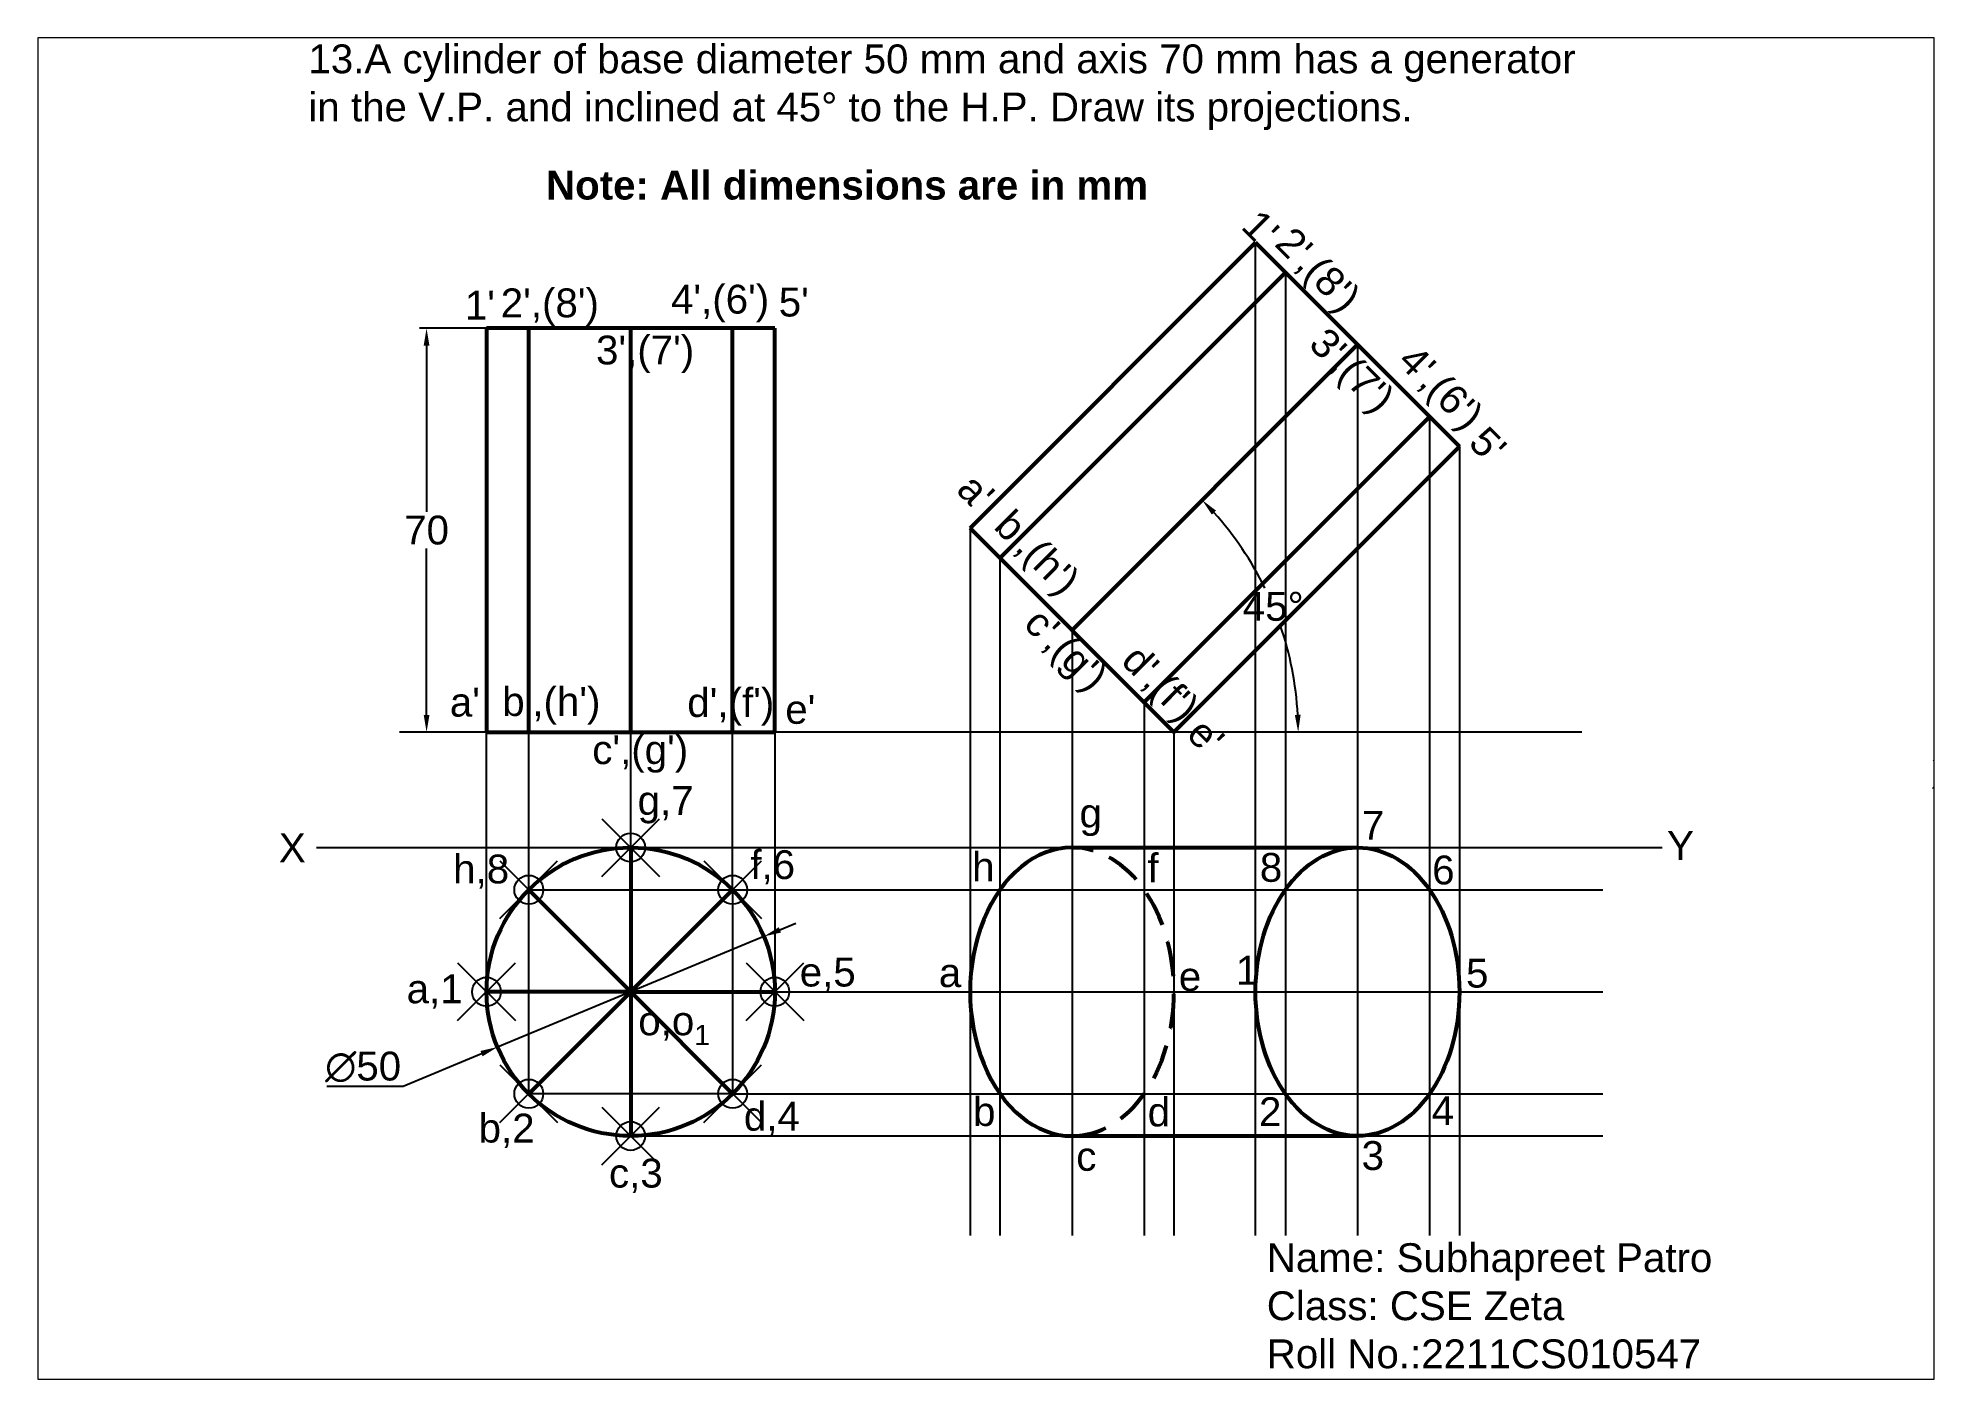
# Paper-space layout 'Layout13' of a CAD drawing. Header units: millimetres. Extents: x 30 to 267, y 21 to 189.
# The model-space entities are those that its viewports show. They can reach past a viewport. Long polylines and large blocks are cut down to what shows.
import ezdxf

# ---------------------------------------------------------------- set-up
doc = ezdxf.new("R2010")
doc.units = ezdxf.units.MM
doc.header["$PDMODE"] = 35
doc.header["$PDSIZE"] = 5
doc.linetypes.add('HIDDEN2', pattern=[4.7625, 3.175, -1.5875])
doc.styles.get("Standard").update_dxf_attribs({"font": 'arial.ttf'})
doc.dimstyles.new('ISO-25', dxfattribs={"dimtxt": 5, "dimasz": 3, "dimexe": 1.25, "dimexo": 0.625, "dimtad": 1, "dimtih": 1, "dimtoh": 1, "dimdec": 0, "dimtxsty": 'Standard', "dimcen": 2.5, "dimadec": 0, "dimazin": 0, "dimtfac": 1, "dimtdec": 0, "dimtmove": 0, "dimatfit": 3, "dimfxl": 1, "dimarcsym": 0})

# ---------------------------------------------------------------- blocks, each defined once
blk = doc.blocks.new('*D61')
at = {"color": 0, "lineweight": -2, "transparency": 16777216}
for p, q in [((4449.16, 26.9), (4402.97, 7.74)), ((4451.93, 28.05), (4454.7, 29.2)), ((4386.59, 0.95), (4400.2, 6.59)), ((4373.38, 0.95), (4386.59, 0.95))]:
    blk.add_line(p, q, dxfattribs=at)
at = {"color": 0, "transparency": 16777216}
for points in [[(4451.74, 28.51), (4452.12, 27.59), (4449.16, 26.9)], [(4400.01, 7.06), (4400.39, 6.13), (4402.97, 7.74)]]:
    blk.add_solid(points, dxfattribs=at)
at = {"layer": 'Defpoints', "color": 0, "transparency": 16777216}
for p in [(4449.16, 26.9), (4402.97, 7.74)]:
    blk.add_point(p, dxfattribs=at)
at = {"color": 0, "transparency": 16777216, "insert": (4379.67, 4.27), "char_height": 5, "attachment_point": 5}
blk.add_mtext('∅50', dxfattribs=at)
blk = doc.blocks.new('*D62')
at = {"color": 0, "lineweight": -2, "transparency": 16777216}
for p, q in [((4425.44, 132.32), (4389.42, 132.32)), ((4390.67, 129.32), (4390.67, 100.5)), ((4390.67, 65.32), (4390.67, 94.14)), ((4425.44, 62.32), (4389.42, 62.32))]:
    blk.add_line(p, q, dxfattribs=at)
at = {"color": 0, "transparency": 16777216}
for points in [[(4390.17, 129.32), (4391.17, 129.32), (4390.67, 132.32)], [(4390.17, 65.32), (4391.17, 65.32), (4390.67, 62.32)]]:
    blk.add_solid(points, dxfattribs=at)
at = {"layer": 'Defpoints', "color": 0, "transparency": 16777216}
for p in [(4426.06, 132.32), (4390.67, 62.32), (4426.06, 62.32)]:
    blk.add_point(p, dxfattribs=at)
at = {"color": 0, "transparency": 16777216, "insert": (4390.67, 97.32), "char_height": 5, "attachment_point": 5}
blk.add_mtext('70', dxfattribs=at)
blk = doc.blocks.new('*D67')
at = {"color": 0, "lineweight": -2, "transparency": 16777216}
for start, end in [(25.9995, 41.9782), (3.0218, 19.087)]:
    blk.add_arc((4484.91, 62.32), 56.89, start, end, dxfattribs=at)
at = {"color": 0, "transparency": 16777216}
for points in [[(4526.84, 100.03), (4527.56, 100.72), (4525.14, 102.55)], [(4542.22, 65.33), (4541.22, 65.31), (4541.8, 62.32)]]:
    blk.add_solid(points, dxfattribs=at)
at = {"layer": 'Defpoints', "color": 0, "transparency": 16777216}
for p in [(4552.08, 129.5), (4502.59, 80), (4539.86, 77.05), (4451.06, 62.32), (4590.99, 62.32)]:
    blk.add_point(p, dxfattribs=at)
at = {"color": 0, "transparency": 16777216, "insert": (4537.47, 84.09), "char_height": 5, "attachment_point": 5}
blk.add_mtext('45°', dxfattribs=at)

msp = doc.modelspace()

# ---------------------------------------------------------------- linework, layer by layer
at = {"lineweight": 53}
for p, q in [((4534.41, 147.17), (4484.91, 97.68)), ((4552.08, 129.5), (4534.41, 147.17)), ((4490.09, 92.5), (4539.58, 142)), ((4426.06, 132.32), (4401.06, 132.32)), ((4401.06, 132.32), (4401.06, 62.32)), ((4408.39, 62.32), (4408.39, 132.32)), ((4426.06, 62.32), (4426.06, 132.32)), ((4451.06, 132.32), (4426.06, 132.32)), ((4443.74, 62.32), (4443.74, 132.32)), ((4451.06, 62.32), (4451.06, 132.32)), ((4502.59, 80), (4552.08, 129.5)), ((4569.76, 111.82), (4552.08, 129.5)), ((4515.09, 67.5), (4564.58, 117)), ((4520.26, 62.32), (4569.76, 111.82)), ((4484.91, 97.68), (4520.26, 62.32)), ((4401.06, 62.32), (4451.06, 62.32)), ((4426.06, 42.32), (4426.06, -7.68)), ((4502.59, 42.32), (4552.08, 42.32)), ((4443.74, 35), (4408.39, -0.36)), ((4408.39, 35), (4426.06, 17.32)), ((4426.06, 17.32), (4401.06, 17.32)), ((4426.06, 17.32), (4451.06, 17.32)), ((4426.06, 17.32), (4443.74, -0.36)), ((4502.59, -7.68), (4552.08, -7.68))]:
    msp.add_line(p, q, dxfattribs=at)
for p, q in [((4534.33, 147.1), (4534.33, -24.93)), ((4539.58, 142), (4539.58, -24.93)), ((4552.08, 129.5), (4552.08, -24.93)), ((4564.58, 117), (4564.58, -24.93)), ((4569.76, 111.82), (4569.76, -24.93)), ((4484.91, 97.68), (4484.91, -24.93)), ((4490.09, 92.5), (4490.09, -24.93)), ((4502.59, 80), (4502.59, -24.93)), ((4515.09, 67.5), (4515.09, -24.93)), ((4451.06, 62.32), (4385.95, 62.32)), ((4401.06, 42.32), (4401.06, 62.32)), ((4408.39, 35), (4408.39, 62.32)), ((4426.06, 42.32), (4426.06, 62.32)), ((4443.74, 35), (4443.74, 62.32)), ((4451.06, 62.32), (4451.06, 17.32)), ((4590.99, 62.32), (4451.06, 62.32)), ((4520.26, 62.32), (4520.26, -24.93)), ((4371.57, 42.32), (4491.74, 42.32)), ((4401.06, 17.32), (4401.06, 42.32)), ((4426.06, 42.32), (4594.61, 42.32)), ((4491.74, 42.32), (4604.89, 42.32)), ((4408.39, -0.36), (4408.39, 35)), ((4408.39, 35), (4443.74, 35)), ((4443.74, 35), (4443.74, -0.36)), ((4443.74, 35), (4594.61, 35)), ((4451.06, 17.32), (4594.61, 17.32)), ((4443.74, -0.36), (4408.39, -0.36)), ((4443.74, -0.36), (4594.61, -0.36)), ((4426.06, -7.68), (4594.61, -7.68))]:
    msp.add_line(p, q)
msp.add_circle((4426.06, 17.32), 25, dxfattribs=at)
msp.add_ellipse((4502.59, 17.32), major_axis=(0, 25), ratio=0.707107, start_param=6.283185, end_param=9.424778, dxfattribs=at)
at = {"linetype": 'HIDDEN2', "lineweight": 53}
msp.add_ellipse((4502.59, 17.32), major_axis=(0, 25), ratio=0.707107, start_param=3.141593, end_param=6.283185, dxfattribs=at)
at = {"lineweight": 53}
msp.add_ellipse((4552.08, 17.32), major_axis=(0, 25), ratio=0.707107, dxfattribs=at)
for p in [(4426.06, 42.32), (4408.39, 35), (4443.74, 35), (4401.06, 17.32), (4451.06, 17.32), (4408.39, -0.36), (4443.74, -0.36), (4426.06, -7.68)]:
    msp.add_point(p)

# ---------------------------------------------------------------- texts
at = {"char_height": 5, "attachment_point": 1}
for s, width, insert in [('13.A cylinder of base diameter 50 mm and axis 70 mm has a generator \\Pin the V.P. and inclined at 45° to the H.P. Draw its projections.', 311.9696, (4370.18, 181.53)), ('{\\fArial|b1|i0|c0|p34;Note: All dimensions are in mm}', 113.2813, (4411.38, 159.64)), ("1'", 4.7754, (4397.3, 138.83)), ("2',(8')", 5.0707, (4403.53, 139.23)), ("4',(6')", 8.9292, (4433.05, 139.87)), ("5'", 3.9635, (4451.73, 139.37)), ("3',(7') ", 14.9397, (4420.05, 131.06)), ("b',(h')", 15.5057, (4403.79, 70.13)), ("d',(f')", 11.108, (4435.88, 69.96)), ("c',(g')", 10.3773, (4419.4, 61.78)), ('X', 4.7435, (4651.49, 57.51)), ('g,7', 11.7641, (4427.27, 52.98)), ('g', 12.3174, (4503.89, 50.8)), ('7', 6.3572, (4552.83, 48.66)), ('X', 4.7435, (4365.06, 44.77)), ('Y', 11.0027, (4605.76, 45.16)), ('h,8', 8.7417, (4395.28, 41.1)), ('f,6', 13.0949, (4446.8, 41.85)), ('h', 4.1455, (4485.27, 41.49)), ('f', 3.637, (4515.66, 41.27)), ('8', 3.3924, (4535.15, 41.38)), ('6', 3.8236, (4565.03, 40.93)), ('e,5', 9.3941, (4455.37, 23.23)), ('1', 3.3275, (4531, 23.55)), ('5', 8.0858, (4570.9, 23.04)), ('a,1', 10.5899, (4387.22, 20.33)), ('a', 5.4168, (4479.49, 23.13)), ('e', 4.0652, (4521.1, 22.46)), ('\\A1;o,o{\\H0.7x;\\S^ 1;}', 15.7203, (4427.38, 14.78)), ('d,4', 15.161, (4445.69, -1.75)), ('b', 4.6605, (4485.43, -0.94)), ('d', 4.5577, (4515.71, -1.02)), ('2', 3.7797, (4535, -0.97)), ('4', 3.7511, (4564.94, -0.79)), ('b,2', 11.5151, (4399.69, -3.81)), ('c', 3.6999, (4503.32, -8.71)), ('3', 4.764, (4552.8, -8.57)), ('c,3', 17.0803, (4422.3, -11.62)), ('Name: Subhapreet Patro\\PClass: CSE Zeta\\PRoll No.:2211CS010547', 81.2554, (4536.35, -26.27))]:
    msp.add_mtext_dynamic_manual_height_columns(s, width=width, gutter_width=25, heights=[0], dxfattribs=dict(at, insert=insert))
at = {"char_height": 5, "attachment_point": 1, "rotation": 315}
for s, width, insert in [("1'", 4.7754, (4535.22, 153.31)), ("2',(8')", 5.0707, (4541.04, 150.31)), ("3',(7') ", 14.9397, (4546.94, 132.86)), ("4',(6')", 8.9292, (4562.36, 129.89)), ("5'", 3.9635, (4574.64, 115.75)), ("b',(h')", 15.5057, (4492.35, 101.27)), ("c',(g')", 10.3773, (4497.49, 84.33)), ("d',(f')", 11.108, (4514.42, 77.95))]:
    msp.add_mtext_dynamic_manual_height_columns(s, width=width, gutter_width=25, heights=[0], dxfattribs=dict(at, insert=insert))
at = {"linetype": 'HIDDEN2', "char_height": 5, "attachment_point": 1, "rotation": 315}
for s, width, insert in [("a'", 4.0052, (4485.85, 107.62)), ("e'", 4.4628, (4525.73, 65.24))]:
    msp.add_mtext_dynamic_manual_height_columns(s, width=width, gutter_width=25, heights=[0], dxfattribs=dict(at, insert=insert))
at = {"linetype": 'HIDDEN2', "char_height": 5, "attachment_point": 1}
for s, width, insert in [("a'", 4.0052, (4394.7, 70.02)), ("e'", 4.4628, (4452.87, 68.77))]:
    msp.add_mtext_dynamic_manual_height_columns(s, width=width, gutter_width=25, heights=[0], dxfattribs=dict(at, insert=insert))

# ---------------------------------------------------------------- dimensions: what is measured, and where the dimension line sits
dim = msp.add_aligned_dim(p1=(4426.06, 132.32), p2=(4426.06, 62.32), distance=-35.39, dimstyle='ISO-25')
dim.commit()
dim.dimension.update_dxf_attribs({"geometry": '*D62', "text_midpoint": (4390.67, 97.32)})
dim = msp.add_angular_dim_2l(base=(4539.86, 77.05), line1=((4590.99, 62.32), (4451.06, 62.32)), line2=((4502.59, 80), (4552.08, 129.5)), dimstyle='ISO-25')
dim.commit()
dim.dimension.update_dxf_attribs({"geometry": '*D67', "text_midpoint": (4537.47, 84.09)})
dim = msp.add_diameter_dim_2p(p1=(4449.16, 26.9), p2=(4402.97, 7.74), dimstyle='ISO-25')
dim.commit()
dim.dimension.update_dxf_attribs({"geometry": '*D61', "text_midpoint": (4379.67, 0.95), "dimtype": 163})

psp = doc.layouts.new('Layout13')

# ---------------------------------------------------------------- viewports
at = {"layer": '0'}
psp.add_viewport(center=(148.5, 105), size=(237.6, 168), view_center_point=(4487.67, 66.42), view_height=232.47, dxfattribs=at)

doc.saveas('drawing.dxf')
